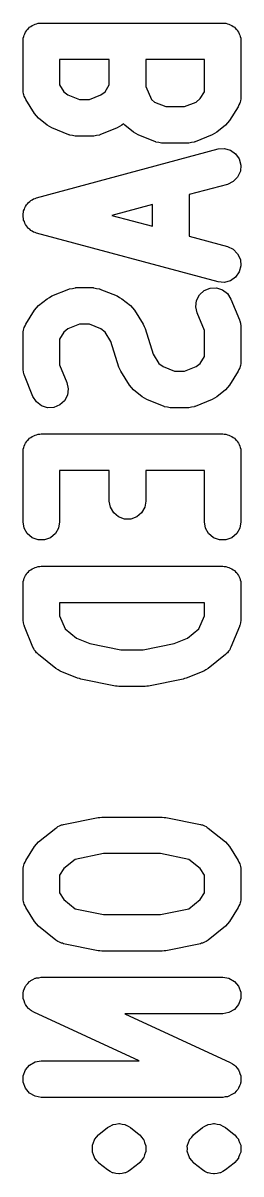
# Model space of a CAD drawing. Extents: x 10 to 287, y -200 to -10.
# Drawn here: x 177.36 to 178.85, y -121.17 to -113.3 of the extents above; entities that cross this region are included whole.
import ezdxf

# ---------------------------------------------------------------- set-up
doc = ezdxf.new("R2010")
doc.units = 0
doc.header["$MEASUREMENT"] = 0
doc.layers.add('BLACK', color=7, linetype='CONTINUOUS')

msp = doc.modelspace()

# ---------------------------------------------------------------- linework, layer by layer
at = {"layer": 'Black'}
for p, q in [((177.41, -113.32), (177.418, -113.313)), ((177.418, -113.313), (177.429, -113.309)), ((177.429, -113.309), (177.438, -113.303)), ((177.438, -113.303), (177.449, -113.302)), ((177.449, -113.302), (177.459, -113.298)), ((177.459, -113.298), (177.47, -113.298)), ((177.47, -113.298), (177.481, -113.296)), ((177.481, -113.296), (178.721, -113.296)), ((178.721, -113.296), (178.732, -113.298)), ((178.732, -113.298), (178.743, -113.298)), ((178.743, -113.298), (178.753, -113.302)), ((178.753, -113.302), (178.764, -113.303)), ((178.764, -113.303), (178.773, -113.309)), ((178.773, -113.309), (178.783, -113.313)), ((178.783, -113.313), (178.792, -113.32)), ((177.358, -113.399), (177.362, -113.389)), ((177.362, -113.389), (177.363, -113.378)), ((177.363, -113.378), (177.369, -113.369)), ((177.369, -113.369), (177.373, -113.358)), ((177.373, -113.358), (177.38, -113.35)), ((177.38, -113.35), (177.385, -113.341)), ((177.385, -113.341), (177.394, -113.334)), ((177.394, -113.334), (177.401, -113.325)), ((177.401, -113.325), (177.41, -113.32)), ((178.792, -113.32), (178.801, -113.325)), ((178.801, -113.325), (178.808, -113.334)), ((178.808, -113.334), (178.817, -113.341)), ((178.817, -113.341), (178.822, -113.35)), ((178.822, -113.35), (178.829, -113.358)), ((178.829, -113.358), (178.833, -113.369)), ((178.833, -113.369), (178.838, -113.378)), ((178.838, -113.378), (178.84, -113.389)), ((178.84, -113.389), (178.844, -113.399)), ((177.356, -113.421), (177.358, -113.41)), ((177.356, -113.754), (177.356, -113.421)), ((177.358, -113.41), (177.358, -113.399)), ((178.844, -113.399), (178.844, -113.41)), ((178.844, -113.41), (178.846, -113.421)), ((178.846, -113.421), (178.846, -113.802)), ((177.606, -113.546), (177.606, -113.719)), ((177.946, -113.546), (177.606, -113.546)), ((177.946, -113.719), (177.946, -113.546)), ((178.196, -113.546), (178.196, -113.729)), ((178.596, -113.546), (178.196, -113.546)), ((178.596, -113.766), (178.596, -113.546)), ((177.358, -113.767), (177.356, -113.754)), ((177.359, -113.78), (177.358, -113.767)), ((177.362, -113.788), (177.359, -113.78)), ((177.606, -113.719), (177.635, -113.766)), ((177.635, -113.766), (177.663, -113.788)), ((177.889, -113.788), (177.917, -113.766)), ((177.917, -113.766), (177.946, -113.719)), ((178.196, -113.729), (178.234, -113.82)), ((178.567, -113.813), (178.596, -113.766)), ((177.363, -113.797), (177.362, -113.788)), ((177.37, -113.808), (177.363, -113.797)), ((177.375, -113.82), (177.37, -113.808)), ((177.434, -113.915), (177.375, -113.82)), ((177.663, -113.788), (177.741, -113.82)), ((177.741, -113.82), (177.811, -113.82)), ((177.811, -113.82), (177.889, -113.788)), ((178.234, -113.82), (178.254, -113.836)), ((178.254, -113.836), (178.332, -113.867)), ((178.461, -113.867), (178.539, -113.836)), ((178.539, -113.836), (178.567, -113.813)), ((178.832, -113.856), (178.827, -113.868)), ((178.838, -113.845), (178.832, -113.856)), ((178.84, -113.836), (178.838, -113.845)), ((178.843, -113.827), (178.84, -113.836)), ((178.844, -113.815), (178.843, -113.827)), ((178.846, -113.802), (178.844, -113.815)), ((177.448, -113.931), (177.434, -113.915)), ((177.462, -113.947), (177.448, -113.931)), ((178.332, -113.867), (178.461, -113.867)), ((178.827, -113.868), (178.768, -113.963)), ((177.521, -113.994), (177.462, -113.947)), ((177.537, -114.003), (177.521, -113.994)), ((177.552, -114.013), (177.537, -114.003)), ((177.67, -114.061), (177.552, -114.013)), ((178, -114.013), (177.882, -114.061)), ((178.016, -114.003), (178, -114.013)), ((178.032, -113.994), (178.016, -114.003)), ((178.043, -113.985), (178.032, -113.994)), ((178.046, -113.987), (178.043, -113.985)), ((178.052, -113.994), (178.046, -113.987)), ((178.111, -114.042), (178.052, -113.994)), ((178.74, -113.994), (178.681, -114.042)), ((178.754, -113.979), (178.74, -113.994)), ((178.768, -113.963), (178.754, -113.979)), ((177.673, -114.061), (177.67, -114.061)), ((177.674, -114.062), (177.673, -114.061)), ((177.694, -114.066), (177.674, -114.062)), ((177.713, -114.07), (177.694, -114.066)), ((177.715, -114.069), (177.713, -114.07)), ((177.717, -114.07), (177.715, -114.069)), ((177.835, -114.07), (177.717, -114.07)), ((177.837, -114.069), (177.835, -114.07)), ((177.84, -114.07), (177.837, -114.069)), ((177.859, -114.066), (177.84, -114.07)), ((177.878, -114.062), (177.859, -114.066)), ((177.88, -114.061), (177.878, -114.062)), ((177.882, -114.061), (177.88, -114.061)), ((178.127, -114.051), (178.111, -114.042)), ((178.143, -114.061), (178.127, -114.051)), ((178.261, -114.108), (178.143, -114.061)), ((178.65, -114.061), (178.532, -114.108)), ((178.665, -114.051), (178.65, -114.061)), ((178.681, -114.042), (178.665, -114.051)), ((177.449, -114.491), (178.689, -114.157)), ((178.263, -114.109), (178.261, -114.108)), ((178.265, -114.11), (178.263, -114.109)), ((178.284, -114.113), (178.265, -114.11)), ((178.303, -114.117), (178.284, -114.113)), ((178.305, -114.117), (178.303, -114.117)), ((178.308, -114.117), (178.305, -114.117)), ((178.485, -114.117), (178.308, -114.117)), ((178.487, -114.117), (178.485, -114.117)), ((178.489, -114.117), (178.487, -114.117)), ((178.508, -114.113), (178.489, -114.117)), ((178.528, -114.11), (178.508, -114.113)), ((178.529, -114.109), (178.528, -114.11)), ((178.532, -114.108), (178.529, -114.109)), ((178.689, -114.157), (178.732, -114.154)), ((178.732, -114.154), (178.774, -114.165)), ((178.774, -114.165), (178.809, -114.19)), ((178.809, -114.19), (178.834, -114.225)), ((178.834, -114.225), (178.845, -114.267)), ((178.842, -114.31), (178.823, -114.35)), ((178.845, -114.267), (178.842, -114.31)), ((178.753, -114.399), (178.492, -114.469)), ((178.793, -114.38), (178.753, -114.399)), ((178.823, -114.35), (178.793, -114.38)), ((177.439, -114.495), (177.449, -114.491)), ((178.492, -114.469), (178.492, -114.754)), ((177.36, -114.579), (177.365, -114.569)), ((177.365, -114.569), (177.368, -114.559)), ((177.368, -114.559), (177.374, -114.55)), ((177.374, -114.55), (177.379, -114.54)), ((177.379, -114.54), (177.386, -114.532)), ((177.386, -114.532), (177.393, -114.523)), ((177.393, -114.523), (177.402, -114.517)), ((177.402, -114.517), (177.409, -114.509)), ((177.409, -114.509), (177.419, -114.504)), ((177.419, -114.504), (177.428, -114.498)), ((177.428, -114.498), (177.439, -114.495)), ((178.242, -114.536), (177.962, -114.611)), ((178.242, -114.686), (178.242, -114.536)), ((177.356, -114.6), (177.359, -114.59)), ((177.357, -114.611), (177.356, -114.6)), ((177.356, -114.622), (177.357, -114.611)), ((177.359, -114.633), (177.356, -114.622)), ((177.359, -114.59), (177.36, -114.579)), ((177.36, -114.644), (177.359, -114.633)), ((177.365, -114.654), (177.36, -114.644)), ((177.962, -114.611), (178.242, -114.686)), ((177.368, -114.664), (177.365, -114.654)), ((177.374, -114.673), (177.368, -114.664)), ((177.379, -114.683), (177.374, -114.673)), ((177.386, -114.691), (177.379, -114.683)), ((177.393, -114.7), (177.386, -114.691)), ((177.402, -114.706), (177.393, -114.7)), ((177.409, -114.714), (177.402, -114.706)), ((177.419, -114.718), (177.409, -114.714)), ((177.428, -114.725), (177.419, -114.718)), ((177.439, -114.728), (177.428, -114.725)), ((177.449, -114.732), (177.439, -114.728)), ((178.689, -115.065), (177.449, -114.732)), ((178.492, -114.754), (178.753, -114.824)), ((178.753, -114.824), (178.793, -114.842)), ((178.793, -114.842), (178.823, -114.873)), ((178.823, -114.873), (178.842, -114.913)), ((178.845, -114.956), (178.834, -114.998)), ((178.842, -114.913), (178.845, -114.956)), ((178.809, -115.033), (178.774, -115.058)), ((178.834, -114.998), (178.809, -115.033)), ((177.552, -115.162), (177.67, -115.115)), ((177.67, -115.115), (177.673, -115.114)), ((177.673, -115.114), (177.674, -115.113)), ((177.674, -115.113), (177.694, -115.11)), ((177.694, -115.11), (177.713, -115.106)), ((177.713, -115.106), (177.715, -115.106)), ((177.715, -115.106), (177.717, -115.105)), ((177.717, -115.105), (177.835, -115.105)), ((177.835, -115.105), (177.837, -115.106)), ((177.837, -115.106), (177.84, -115.106)), ((177.84, -115.106), (177.859, -115.11)), ((177.859, -115.11), (177.878, -115.113)), ((177.878, -115.113), (177.88, -115.114)), ((177.88, -115.114), (177.882, -115.115)), ((177.882, -115.115), (178, -115.162)), ((178.595, -115.125), (178.635, -115.108)), ((178.635, -115.108), (178.678, -115.107)), ((178.678, -115.107), (178.72, -115.12)), ((178.732, -115.069), (178.689, -115.065)), ((178.72, -115.12), (178.754, -115.146)), ((178.774, -115.058), (178.732, -115.069)), ((177.462, -115.228), (177.521, -115.181)), ((177.521, -115.181), (177.537, -115.172)), ((177.537, -115.172), (177.552, -115.162)), ((178, -115.162), (178.016, -115.172)), ((178.016, -115.172), (178.032, -115.181)), ((178.032, -115.181), (178.091, -115.228)), ((178.537, -115.236), (178.543, -115.193)), ((178.543, -115.193), (178.563, -115.154)), ((178.563, -115.154), (178.595, -115.125)), ((178.754, -115.146), (178.777, -115.183)), ((178.777, -115.183), (178.836, -115.326)), ((177.375, -115.355), (177.434, -115.26)), ((177.434, -115.26), (177.448, -115.244)), ((177.448, -115.244), (177.462, -115.228)), ((178.091, -115.228), (178.105, -115.244)), ((178.105, -115.244), (178.119, -115.26)), ((178.119, -115.26), (178.178, -115.355)), ((178.546, -115.278), (178.537, -115.236)), ((178.596, -115.398), (178.546, -115.278)), ((177.37, -115.367), (177.375, -115.355)), ((177.741, -115.355), (177.663, -115.387)), ((177.811, -115.355), (177.741, -115.355)), ((177.889, -115.387), (177.811, -115.355)), ((178.178, -115.355), (178.184, -115.37)), ((178.836, -115.326), (178.837, -115.328)), ((178.837, -115.328), (178.838, -115.331)), ((178.838, -115.331), (178.842, -115.349)), ((178.842, -115.349), (178.846, -115.368)), ((177.356, -115.421), (177.358, -115.408)), ((177.356, -115.659), (177.356, -115.421)), ((177.358, -115.408), (177.359, -115.395)), ((177.359, -115.395), (177.362, -115.387)), ((177.362, -115.387), (177.363, -115.378)), ((177.363, -115.378), (177.37, -115.367)), ((177.635, -115.41), (177.606, -115.457)), ((177.663, -115.387), (177.635, -115.41)), ((177.917, -115.41), (177.889, -115.387)), ((177.957, -115.473), (177.917, -115.41)), ((178.184, -115.37), (178.191, -115.384)), ((178.191, -115.384), (178.245, -115.559)), ((178.596, -115.576), (178.596, -115.398)), ((178.846, -115.368), (178.845, -115.371)), ((178.845, -115.371), (178.846, -115.373)), ((178.846, -115.373), (178.846, -115.611)), ((177.606, -115.457), (177.606, -115.634)), ((178.011, -115.648), (177.957, -115.473)), ((178.245, -115.559), (178.285, -115.623)), ((178.567, -115.623), (178.596, -115.576)), ((177.356, -115.662), (177.356, -115.659)), ((177.356, -115.664), (177.356, -115.662)), ((177.36, -115.683), (177.356, -115.664)), ((177.606, -115.634), (177.656, -115.754)), ((178.018, -115.663), (178.011, -115.648)), ((178.024, -115.677), (178.018, -115.663)), ((178.285, -115.623), (178.313, -115.645)), ((178.313, -115.645), (178.391, -115.677)), ((178.461, -115.677), (178.539, -115.645)), ((178.539, -115.645), (178.567, -115.623)), ((178.832, -115.665), (178.827, -115.677)), ((178.838, -115.654), (178.832, -115.665)), ((178.84, -115.645), (178.838, -115.654)), ((178.843, -115.637), (178.84, -115.645)), ((178.844, -115.624), (178.843, -115.637)), ((178.846, -115.611), (178.844, -115.624)), ((177.363, -115.702), (177.36, -115.683)), ((177.365, -115.704), (177.363, -115.702)), ((177.365, -115.707), (177.365, -115.704)), ((177.424, -115.85), (177.365, -115.707)), ((178.083, -115.773), (178.024, -115.677)), ((178.391, -115.677), (178.461, -115.677)), ((178.827, -115.677), (178.768, -115.773)), ((177.656, -115.754), (177.665, -115.797)), ((177.665, -115.797), (177.659, -115.84)), ((178.097, -115.788), (178.083, -115.773)), ((178.111, -115.804), (178.097, -115.788)), ((178.17, -115.852), (178.111, -115.804)), ((178.74, -115.804), (178.681, -115.852)), ((178.754, -115.788), (178.74, -115.804)), ((178.768, -115.773), (178.754, -115.788)), ((177.448, -115.886), (177.424, -115.85)), ((177.482, -115.913), (177.448, -115.886)), ((177.607, -115.907), (177.567, -115.924)), ((177.639, -115.878), (177.607, -115.907)), ((177.659, -115.84), (177.639, -115.878)), ((178.186, -115.86), (178.17, -115.852)), ((178.202, -115.87), (178.186, -115.86)), ((178.32, -115.918), (178.202, -115.87)), ((178.65, -115.87), (178.532, -115.918)), ((178.665, -115.86), (178.65, -115.87)), ((178.681, -115.852), (178.665, -115.86)), ((177.524, -115.926), (177.482, -115.913)), ((177.567, -115.924), (177.524, -115.926)), ((178.322, -115.918), (178.32, -115.918)), ((178.324, -115.919), (178.322, -115.918)), ((178.343, -115.923), (178.324, -115.919)), ((178.362, -115.927), (178.343, -115.923)), ((178.365, -115.927), (178.362, -115.927)), ((178.367, -115.927), (178.365, -115.927)), ((178.485, -115.927), (178.367, -115.927)), ((178.487, -115.927), (178.485, -115.927)), ((178.489, -115.927), (178.487, -115.927)), ((178.508, -115.923), (178.489, -115.927)), ((178.528, -115.919), (178.508, -115.923)), ((178.529, -115.918), (178.528, -115.919)), ((178.532, -115.918), (178.529, -115.918)), ((177.385, -116.15), (177.394, -116.143)), ((177.394, -116.143), (177.401, -116.135)), ((177.401, -116.135), (177.41, -116.129)), ((177.41, -116.129), (177.418, -116.122)), ((177.418, -116.122), (177.429, -116.118)), ((177.429, -116.118), (177.438, -116.113)), ((177.438, -116.113), (177.449, -116.111)), ((177.449, -116.111), (177.459, -116.107)), ((177.459, -116.107), (177.47, -116.107)), ((177.47, -116.107), (177.481, -116.105)), ((177.481, -116.105), (178.721, -116.105)), ((178.721, -116.105), (178.732, -116.107)), ((178.732, -116.107), (178.743, -116.107)), ((178.743, -116.107), (178.753, -116.111)), ((178.753, -116.111), (178.764, -116.113)), ((178.764, -116.113), (178.773, -116.118)), ((178.773, -116.118), (178.783, -116.122)), ((178.783, -116.122), (178.792, -116.129)), ((178.792, -116.129), (178.801, -116.135)), ((178.801, -116.135), (178.808, -116.143)), ((178.808, -116.143), (178.817, -116.15)), ((177.356, -116.23), (177.358, -116.22)), ((177.358, -116.209), (177.362, -116.198)), ((177.358, -116.22), (177.358, -116.209)), ((177.362, -116.198), (177.363, -116.188)), ((177.363, -116.188), (177.369, -116.178)), ((177.369, -116.178), (177.373, -116.168)), ((177.373, -116.168), (177.38, -116.16)), ((177.38, -116.16), (177.385, -116.15)), ((178.817, -116.15), (178.822, -116.16)), ((178.822, -116.16), (178.829, -116.168)), ((178.829, -116.168), (178.833, -116.178)), ((178.833, -116.178), (178.838, -116.188)), ((178.838, -116.188), (178.84, -116.198)), ((178.84, -116.198), (178.844, -116.209)), ((178.844, -116.209), (178.844, -116.22)), ((178.844, -116.22), (178.846, -116.23)), ((177.356, -116.707), (177.356, -116.23)), ((178.846, -116.23), (178.846, -116.707)), ((177.946, -116.355), (177.606, -116.355)), ((177.606, -116.355), (177.606, -116.707)), ((177.946, -116.564), (177.946, -116.355)), ((178.596, -116.355), (178.196, -116.355)), ((178.196, -116.355), (178.196, -116.564)), ((178.596, -116.707), (178.596, -116.355)), ((177.954, -116.607), (177.946, -116.564)), ((177.976, -116.644), (177.954, -116.607)), ((178.189, -116.607), (178.167, -116.644)), ((178.196, -116.564), (178.189, -116.607)), ((178.009, -116.672), (177.976, -116.644)), ((178.05, -116.687), (178.009, -116.672)), ((178.093, -116.687), (178.05, -116.687)), ((178.134, -116.672), (178.093, -116.687)), ((178.167, -116.644), (178.134, -116.672)), ((177.363, -116.749), (177.356, -116.707)), ((177.385, -116.787), (177.363, -116.749)), ((177.598, -116.749), (177.577, -116.787)), ((177.606, -116.707), (177.598, -116.749)), ((178.603, -116.749), (178.596, -116.707)), ((178.625, -116.787), (178.603, -116.749)), ((178.838, -116.749), (178.817, -116.787)), ((178.846, -116.707), (178.838, -116.749)), ((177.418, -116.815), (177.385, -116.787)), ((177.459, -116.83), (177.418, -116.815)), ((177.503, -116.83), (177.459, -116.83)), ((177.543, -116.815), (177.503, -116.83)), ((177.577, -116.787), (177.543, -116.815)), ((178.658, -116.815), (178.625, -116.787)), ((178.699, -116.83), (178.658, -116.815)), ((178.743, -116.83), (178.699, -116.83)), ((178.783, -116.815), (178.743, -116.83)), ((178.817, -116.787), (178.783, -116.815)), ((177.449, -117.016), (177.459, -117.012)), ((177.459, -117.012), (177.47, -117.012)), ((177.47, -117.012), (177.481, -117.01)), ((177.481, -117.01), (178.721, -117.01)), ((178.721, -117.01), (178.732, -117.012)), ((178.732, -117.012), (178.743, -117.012)), ((178.743, -117.012), (178.753, -117.016)), ((177.363, -117.092), (177.369, -117.083)), ((177.369, -117.083), (177.373, -117.073)), ((177.373, -117.073), (177.38, -117.064)), ((177.38, -117.064), (177.385, -117.055)), ((177.385, -117.055), (177.394, -117.048)), ((177.394, -117.048), (177.401, -117.039)), ((177.401, -117.039), (177.41, -117.034)), ((177.41, -117.034), (177.418, -117.027)), ((177.418, -117.027), (177.429, -117.023)), ((177.429, -117.023), (177.438, -117.018)), ((177.438, -117.018), (177.449, -117.016)), ((178.753, -117.016), (178.764, -117.018)), ((178.764, -117.018), (178.773, -117.023)), ((178.773, -117.023), (178.783, -117.027)), ((178.783, -117.027), (178.792, -117.034)), ((178.792, -117.034), (178.801, -117.039)), ((178.801, -117.039), (178.808, -117.048)), ((178.808, -117.048), (178.817, -117.055)), ((178.817, -117.055), (178.822, -117.064)), ((178.822, -117.064), (178.829, -117.073)), ((178.829, -117.073), (178.833, -117.083)), ((178.833, -117.083), (178.838, -117.092)), ((177.356, -117.135), (177.358, -117.124)), ((177.356, -117.373), (177.356, -117.135)), ((177.358, -117.114), (177.362, -117.103)), ((177.358, -117.124), (177.358, -117.114)), ((177.362, -117.103), (177.363, -117.092)), ((178.838, -117.092), (178.84, -117.103)), ((178.84, -117.103), (178.844, -117.114)), ((178.844, -117.114), (178.844, -117.124)), ((178.844, -117.124), (178.846, -117.135)), ((178.846, -117.135), (178.846, -117.373)), ((177.606, -117.26), (177.606, -117.349)), ((178.596, -117.26), (177.606, -117.26)), ((178.596, -117.349), (178.596, -117.26)), ((177.356, -117.376), (177.356, -117.373)), ((177.356, -117.379), (177.356, -117.376)), ((177.36, -117.397), (177.356, -117.379)), ((177.363, -117.416), (177.36, -117.397)), ((177.606, -117.349), (177.643, -117.439)), ((178.559, -117.439), (178.596, -117.349)), ((178.842, -117.397), (178.838, -117.416)), ((178.846, -117.379), (178.842, -117.397)), ((178.846, -117.373), (178.845, -117.376)), ((178.845, -117.376), (178.846, -117.379)), ((177.365, -117.418), (177.363, -117.416)), ((177.365, -117.421), (177.365, -117.418)), ((177.424, -117.564), (177.365, -117.421)), ((177.643, -117.439), (177.722, -117.502)), ((178.48, -117.502), (178.559, -117.439)), ((178.836, -117.421), (178.777, -117.564)), ((178.837, -117.418), (178.836, -117.421)), ((178.838, -117.416), (178.837, -117.418)), ((177.722, -117.502), (177.812, -117.539)), ((177.812, -117.539), (178.025, -117.582)), ((178.177, -117.582), (178.39, -117.539)), ((178.39, -117.539), (178.48, -117.502)), ((177.43, -117.572), (177.424, -117.564)), ((177.433, -117.581), (177.43, -117.572)), ((177.441, -117.59), (177.433, -117.581)), ((177.448, -117.601), (177.441, -117.59)), ((177.455, -117.606), (177.448, -117.601)), ((177.462, -117.613), (177.455, -117.606)), ((177.58, -117.709), (177.462, -117.613)), ((178.025, -117.582), (178.177, -117.582)), ((178.74, -117.613), (178.622, -117.709)), ((178.747, -117.606), (178.74, -117.613)), ((178.754, -117.601), (178.747, -117.606)), ((178.761, -117.59), (178.754, -117.601)), ((178.769, -117.581), (178.761, -117.59)), ((178.772, -117.572), (178.769, -117.581)), ((178.777, -117.564), (178.772, -117.572)), ((177.596, -117.718), (177.58, -117.709)), ((177.611, -117.727), (177.596, -117.718)), ((178.606, -117.718), (178.591, -117.727)), ((178.622, -117.709), (178.606, -117.718)), ((177.729, -117.775), (177.611, -117.727)), ((177.741, -117.777), (177.729, -117.775)), ((177.751, -117.782), (177.741, -117.777)), ((177.988, -117.829), (177.751, -117.782)), ((178.45, -117.782), (178.214, -117.829)), ((178.461, -117.777), (178.45, -117.782)), ((178.472, -117.775), (178.461, -117.777)), ((178.591, -117.727), (178.472, -117.775)), ((178, -117.83), (177.988, -117.829)), ((178.012, -117.832), (178, -117.83)), ((178.19, -117.832), (178.012, -117.832)), ((178.202, -117.83), (178.19, -117.832)), ((178.214, -117.829), (178.202, -117.83)), ((177.633, -118.775), (177.87, -118.727)), ((177.87, -118.727), (177.882, -118.727)), ((177.882, -118.727), (177.894, -118.725)), ((177.894, -118.725), (178.308, -118.725)), ((178.308, -118.725), (178.32, -118.727)), ((178.32, -118.727), (178.332, -118.727)), ((178.332, -118.727), (178.569, -118.775)), ((177.462, -118.895), (177.58, -118.8)), ((177.58, -118.8), (177.587, -118.796)), ((177.587, -118.796), (177.593, -118.79)), ((177.593, -118.79), (177.606, -118.785)), ((177.606, -118.785), (177.618, -118.779)), ((177.618, -118.779), (177.626, -118.778)), ((177.626, -118.778), (177.633, -118.775)), ((178.569, -118.775), (178.576, -118.778)), ((178.576, -118.778), (178.584, -118.779)), ((178.584, -118.779), (178.596, -118.785)), ((178.596, -118.785), (178.609, -118.79)), ((178.609, -118.79), (178.615, -118.796)), ((178.615, -118.796), (178.622, -118.8)), ((178.622, -118.8), (178.74, -118.895)), ((177.448, -118.911), (177.462, -118.895)), ((178.74, -118.895), (178.754, -118.911)), ((177.375, -119.022), (177.434, -118.927)), ((177.434, -118.927), (177.448, -118.911)), ((177.907, -118.975), (177.713, -119.014)), ((178.295, -118.975), (177.907, -118.975)), ((178.489, -119.014), (178.295, -118.975)), ((178.754, -118.911), (178.768, -118.927)), ((178.768, -118.927), (178.827, -119.022)), ((177.359, -119.062), (177.362, -119.054)), ((177.362, -119.054), (177.363, -119.045)), ((177.363, -119.045), (177.37, -119.034)), ((177.37, -119.034), (177.375, -119.022)), ((177.713, -119.014), (177.635, -119.076)), ((178.567, -119.076), (178.489, -119.014)), ((178.827, -119.022), (178.832, -119.034)), ((178.832, -119.034), (178.838, -119.045)), ((178.838, -119.045), (178.84, -119.054)), ((178.84, -119.054), (178.843, -119.062)), ((177.356, -119.088), (177.358, -119.075)), ((177.356, -119.278), (177.356, -119.088)), ((177.358, -119.075), (177.359, -119.062)), ((177.635, -119.076), (177.606, -119.123)), ((177.606, -119.123), (177.606, -119.242)), ((178.596, -119.123), (178.567, -119.076)), ((178.596, -119.242), (178.596, -119.123)), ((178.843, -119.062), (178.844, -119.075)), ((178.844, -119.075), (178.846, -119.088)), ((178.846, -119.088), (178.846, -119.278)), ((177.358, -119.291), (177.356, -119.278)), ((177.359, -119.304), (177.358, -119.291)), ((177.606, -119.242), (177.635, -119.289)), ((177.635, -119.289), (177.713, -119.352)), ((178.489, -119.352), (178.567, -119.289)), ((178.567, -119.289), (178.596, -119.242)), ((178.844, -119.291), (178.843, -119.304)), ((178.846, -119.278), (178.844, -119.291)), ((177.362, -119.312), (177.359, -119.304)), ((177.363, -119.321), (177.362, -119.312)), ((177.37, -119.332), (177.363, -119.321)), ((177.375, -119.344), (177.37, -119.332)), ((177.434, -119.439), (177.375, -119.344)), ((177.713, -119.352), (177.907, -119.391)), ((178.295, -119.391), (178.489, -119.352)), ((178.827, -119.344), (178.768, -119.439)), ((178.832, -119.332), (178.827, -119.344)), ((178.838, -119.321), (178.832, -119.332)), ((178.84, -119.312), (178.838, -119.321)), ((178.843, -119.304), (178.84, -119.312)), ((177.448, -119.455), (177.434, -119.439)), ((177.907, -119.391), (178.295, -119.391)), ((178.768, -119.439), (178.754, -119.455)), ((177.462, -119.471), (177.448, -119.455)), ((177.58, -119.566), (177.462, -119.471)), ((178.74, -119.471), (178.622, -119.566)), ((178.754, -119.455), (178.74, -119.471)), ((177.587, -119.57), (177.58, -119.566)), ((177.593, -119.575), (177.587, -119.57)), ((177.606, -119.58), (177.593, -119.575)), ((177.618, -119.587), (177.606, -119.58)), ((177.626, -119.588), (177.618, -119.587)), ((177.633, -119.591), (177.626, -119.588)), ((177.87, -119.639), (177.633, -119.591)), ((178.569, -119.591), (178.332, -119.639)), ((178.576, -119.588), (178.569, -119.591)), ((178.584, -119.587), (178.576, -119.588)), ((178.596, -119.58), (178.584, -119.587)), ((178.609, -119.575), (178.596, -119.58)), ((178.615, -119.57), (178.609, -119.575)), ((178.622, -119.566), (178.615, -119.57)), ((177.882, -119.639), (177.87, -119.639)), ((177.894, -119.641), (177.882, -119.639)), ((178.308, -119.641), (177.894, -119.641)), ((178.32, -119.639), (178.308, -119.641)), ((178.332, -119.639), (178.32, -119.639)), ((177.405, -119.846), (177.409, -119.843)), ((177.409, -119.843), (177.424, -119.836)), ((177.424, -119.836), (177.438, -119.827)), ((177.438, -119.827), (177.443, -119.826)), ((177.443, -119.826), (177.448, -119.824)), ((177.448, -119.824), (177.465, -119.823)), ((177.465, -119.823), (177.481, -119.82)), ((177.481, -119.82), (178.721, -119.82)), ((178.721, -119.82), (178.764, -119.827)), ((178.764, -119.827), (178.801, -119.849)), ((177.358, -119.923), (177.36, -119.918)), ((177.358, -119.94), (177.358, -119.923)), ((177.36, -119.913), (177.367, -119.898)), ((177.36, -119.918), (177.36, -119.913)), ((177.367, -119.898), (177.373, -119.882)), ((177.373, -119.882), (177.376, -119.878)), ((177.376, -119.878), (177.378, -119.874)), ((177.378, -119.874), (177.39, -119.862)), ((177.39, -119.862), (177.401, -119.849)), ((177.401, -119.849), (177.405, -119.846)), ((178.801, -119.849), (178.829, -119.882)), ((178.829, -119.882), (178.844, -119.923)), ((178.844, -119.923), (178.844, -119.966)), ((177.356, -119.956), (177.358, -119.94)), ((177.358, -119.961), (177.356, -119.956)), ((177.358, -119.966), (177.358, -119.961)), ((177.364, -119.982), (177.358, -119.966)), ((177.368, -119.998), (177.364, -119.982)), ((177.371, -120.002), (177.368, -119.998)), ((177.373, -120.007), (177.371, -120.002)), ((178.844, -119.966), (178.829, -120.007)), ((177.383, -120.02), (177.373, -120.007)), ((177.393, -120.034), (177.383, -120.02)), ((177.397, -120.037), (177.393, -120.034)), ((177.401, -120.041), (177.397, -120.037)), ((177.415, -120.049), (177.401, -120.041)), ((177.429, -120.058), (177.415, -120.049)), ((178.151, -120.391), (177.429, -120.058)), ((178.721, -120.07), (178.051, -120.07)), ((178.051, -120.07), (178.773, -120.403)), ((178.764, -120.062), (178.721, -120.07)), ((178.801, -120.041), (178.764, -120.062)), ((178.829, -120.007), (178.801, -120.041)), ((177.438, -120.399), (177.481, -120.391)), ((177.481, -120.391), (178.151, -120.391)), ((177.358, -120.494), (177.373, -120.454)), ((177.373, -120.454), (177.401, -120.42)), ((177.401, -120.42), (177.438, -120.399)), ((178.773, -120.403), (178.787, -120.412)), ((178.787, -120.412), (178.801, -120.42)), ((178.801, -120.42), (178.805, -120.424)), ((178.805, -120.424), (178.809, -120.427)), ((178.809, -120.427), (178.819, -120.441)), ((178.819, -120.441), (178.829, -120.454)), ((178.829, -120.454), (178.831, -120.459)), ((178.831, -120.459), (178.834, -120.463)), ((178.834, -120.463), (178.838, -120.479)), ((177.358, -120.538), (177.358, -120.494)), ((177.373, -120.579), (177.358, -120.538)), ((178.842, -120.548), (178.835, -120.563)), ((178.838, -120.479), (178.844, -120.494)), ((178.844, -120.538), (178.842, -120.543)), ((178.842, -120.543), (178.842, -120.548)), ((178.844, -120.494), (178.844, -120.5)), ((178.844, -120.5), (178.845, -120.505)), ((178.845, -120.505), (178.844, -120.521)), ((178.844, -120.521), (178.844, -120.538)), ((177.401, -120.612), (177.373, -120.579)), ((177.438, -120.634), (177.401, -120.612)), ((178.778, -120.625), (178.764, -120.634)), ((178.793, -120.618), (178.778, -120.625)), ((178.797, -120.615), (178.793, -120.618)), ((178.801, -120.612), (178.797, -120.615)), ((178.812, -120.599), (178.801, -120.612)), ((178.824, -120.587), (178.812, -120.599)), ((178.826, -120.583), (178.824, -120.587)), ((178.829, -120.579), (178.826, -120.583)), ((178.835, -120.563), (178.829, -120.579)), ((177.481, -120.641), (177.438, -120.634)), ((178.721, -120.641), (177.481, -120.641)), ((178.737, -120.638), (178.721, -120.641)), ((178.754, -120.637), (178.737, -120.638)), ((178.759, -120.635), (178.754, -120.637)), ((178.764, -120.634), (178.759, -120.635)), ((177.875, -120.895), (177.934, -120.847)), ((177.934, -120.847), (177.951, -120.838)), ((177.951, -120.838), (177.967, -120.828)), ((177.967, -120.828), (177.97, -120.828)), ((177.97, -120.828), (177.972, -120.826)), ((177.972, -120.826), (177.991, -120.824)), ((177.991, -120.824), (178.01, -120.82)), ((178.01, -120.82), (178.012, -120.82)), ((178.012, -120.82), (178.015, -120.82)), ((178.015, -120.82), (178.034, -120.824)), ((178.034, -120.824), (178.053, -120.826)), ((178.053, -120.826), (178.055, -120.828)), ((178.055, -120.828), (178.057, -120.828)), ((178.057, -120.828), (178.074, -120.838)), ((178.074, -120.838), (178.091, -120.847)), ((178.091, -120.847), (178.15, -120.895)), ((178.524, -120.895), (178.583, -120.847)), ((178.583, -120.847), (178.6, -120.838)), ((178.6, -120.838), (178.617, -120.828)), ((178.617, -120.828), (178.619, -120.828)), ((178.619, -120.828), (178.621, -120.826)), ((178.621, -120.826), (178.641, -120.824)), ((178.641, -120.824), (178.659, -120.82)), ((178.659, -120.82), (178.662, -120.82)), ((178.662, -120.82), (178.664, -120.82)), ((178.664, -120.82), (178.683, -120.824)), ((178.683, -120.824), (178.702, -120.826)), ((178.702, -120.826), (178.705, -120.828)), ((178.705, -120.828), (178.707, -120.828)), ((178.707, -120.828), (178.723, -120.838)), ((178.723, -120.838), (178.74, -120.847)), ((178.74, -120.847), (178.799, -120.895)), ((177.838, -120.95), (177.844, -120.932)), ((177.844, -120.932), (177.845, -120.931)), ((177.845, -120.93), (177.846, -120.929)), ((177.845, -120.931), (177.845, -120.93)), ((177.846, -120.928), (177.859, -120.913)), ((177.846, -120.929), (177.846, -120.928)), ((177.859, -120.913), (177.871, -120.898)), ((177.871, -120.898), (177.872, -120.898)), ((177.872, -120.898), (177.873, -120.897)), ((177.873, -120.897), (177.874, -120.896)), ((177.874, -120.896), (177.875, -120.895)), ((178.15, -120.895), (178.151, -120.896)), ((178.151, -120.896), (178.152, -120.897)), ((178.152, -120.897), (178.153, -120.898)), ((178.153, -120.898), (178.154, -120.898)), ((178.154, -120.898), (178.166, -120.913)), ((178.166, -120.913), (178.178, -120.928)), ((178.178, -120.928), (178.179, -120.929)), ((178.179, -120.929), (178.18, -120.93)), ((178.18, -120.93), (178.18, -120.931)), ((178.18, -120.931), (178.181, -120.932)), ((178.181, -120.932), (178.187, -120.95)), ((178.487, -120.95), (178.493, -120.932)), ((178.493, -120.932), (178.494, -120.931)), ((178.494, -120.931), (178.495, -120.93)), ((178.495, -120.929), (178.496, -120.928)), ((178.495, -120.93), (178.495, -120.929)), ((178.496, -120.928), (178.509, -120.913)), ((178.509, -120.913), (178.521, -120.898)), ((178.521, -120.898), (178.522, -120.898)), ((178.522, -120.898), (178.523, -120.897)), ((178.523, -120.897), (178.524, -120.896)), ((178.524, -120.896), (178.524, -120.895)), ((178.799, -120.895), (178.8, -120.896)), ((178.8, -120.896), (178.801, -120.897)), ((178.801, -120.897), (178.802, -120.898)), ((178.802, -120.898), (178.803, -120.898)), ((178.803, -120.898), (178.815, -120.913)), ((178.815, -120.913), (178.828, -120.928)), ((178.828, -120.928), (178.828, -120.929)), ((178.828, -120.929), (178.829, -120.93)), ((178.829, -120.93), (178.83, -120.931)), ((178.83, -120.931), (178.83, -120.932)), ((178.83, -120.932), (178.837, -120.95)), ((177.83, -120.971), (177.831, -120.97)), ((177.83, -120.972), (177.83, -120.971)), ((177.83, -120.973), (177.83, -120.972)), ((177.83, -120.992), (177.83, -120.973)), ((177.83, -121.012), (177.83, -120.992)), ((177.83, -121.013), (177.83, -121.012)), ((177.83, -121.014), (177.83, -121.013)), ((177.831, -121.015), (177.83, -121.014)), ((177.831, -120.968), (177.838, -120.95)), ((177.831, -120.97), (177.831, -120.968)), ((177.831, -121.016), (177.831, -121.015)), ((177.838, -121.034), (177.831, -121.016)), ((178.187, -120.95), (178.194, -120.968)), ((178.194, -121.016), (178.187, -121.035)), ((178.194, -120.968), (178.194, -120.97)), ((178.194, -120.97), (178.195, -120.971)), ((178.195, -121.014), (178.194, -121.015)), ((178.194, -121.015), (178.194, -121.016)), ((178.195, -120.971), (178.195, -120.972)), ((178.195, -120.972), (178.195, -120.973)), ((178.195, -120.973), (178.195, -120.992)), ((178.195, -120.992), (178.195, -121.012)), ((178.195, -121.012), (178.195, -121.013)), ((178.195, -121.013), (178.195, -121.014)), ((178.479, -120.973), (178.48, -120.972)), ((178.48, -120.992), (178.479, -120.973)), ((178.479, -121.012), (178.48, -120.992)), ((178.48, -121.013), (178.479, -121.012)), ((178.48, -120.968), (178.487, -120.95)), ((178.48, -120.97), (178.48, -120.968)), ((178.48, -120.971), (178.48, -120.97)), ((178.48, -120.972), (178.48, -120.971)), ((178.48, -121.014), (178.48, -121.013)), ((178.48, -121.015), (178.48, -121.014)), ((178.48, -121.016), (178.48, -121.015)), ((178.487, -121.034), (178.48, -121.016)), ((178.837, -120.95), (178.844, -120.968)), ((178.844, -121.016), (178.837, -121.035)), ((178.844, -120.968), (178.844, -120.97)), ((178.844, -120.97), (178.844, -120.971)), ((178.844, -120.971), (178.844, -120.972)), ((178.844, -120.972), (178.844, -120.973)), ((178.844, -120.973), (178.844, -120.992)), ((178.844, -120.992), (178.844, -121.012)), ((178.844, -121.012), (178.844, -121.013)), ((178.844, -121.013), (178.844, -121.014)), ((178.844, -121.014), (178.844, -121.015)), ((178.844, -121.015), (178.844, -121.016)), ((177.844, -121.053), (177.838, -121.034)), ((177.845, -121.054), (177.844, -121.053)), ((177.845, -121.055), (177.845, -121.054)), ((177.846, -121.056), (177.845, -121.055)), ((177.846, -121.057), (177.846, -121.056)), ((177.859, -121.072), (177.846, -121.057)), ((177.871, -121.087), (177.859, -121.072)), ((177.872, -121.087), (177.871, -121.087)), ((177.873, -121.088), (177.872, -121.087)), ((177.874, -121.089), (177.873, -121.088)), ((177.875, -121.09), (177.874, -121.089)), ((177.934, -121.137), (177.875, -121.09)), ((178.15, -121.09), (178.091, -121.137)), ((178.151, -121.089), (178.15, -121.09)), ((178.152, -121.088), (178.151, -121.089)), ((178.153, -121.087), (178.152, -121.088)), ((178.154, -121.087), (178.153, -121.087)), ((178.166, -121.072), (178.154, -121.087)), ((178.178, -121.057), (178.166, -121.072)), ((178.179, -121.056), (178.178, -121.057)), ((178.18, -121.055), (178.179, -121.056)), ((178.181, -121.053), (178.18, -121.054)), ((178.18, -121.054), (178.18, -121.055)), ((178.187, -121.035), (178.181, -121.053)), ((178.493, -121.053), (178.487, -121.034)), ((178.494, -121.054), (178.493, -121.053)), ((178.495, -121.055), (178.494, -121.054)), ((178.495, -121.056), (178.495, -121.055)), ((178.496, -121.057), (178.495, -121.056)), ((178.509, -121.072), (178.496, -121.057)), ((178.521, -121.087), (178.509, -121.072)), ((178.522, -121.087), (178.521, -121.087)), ((178.523, -121.088), (178.522, -121.087)), ((178.524, -121.089), (178.523, -121.088)), ((178.524, -121.09), (178.524, -121.089)), ((178.583, -121.137), (178.524, -121.09)), ((178.799, -121.09), (178.74, -121.137)), ((178.8, -121.089), (178.799, -121.09)), ((178.801, -121.088), (178.8, -121.089)), ((178.802, -121.087), (178.801, -121.088)), ((178.803, -121.087), (178.802, -121.087)), ((178.815, -121.072), (178.803, -121.087)), ((178.828, -121.057), (178.815, -121.072)), ((178.829, -121.055), (178.828, -121.056)), ((178.828, -121.056), (178.828, -121.057)), ((178.83, -121.054), (178.829, -121.055)), ((178.837, -121.035), (178.83, -121.053)), ((178.83, -121.053), (178.83, -121.054)), ((177.951, -121.147), (177.934, -121.137)), ((177.967, -121.157), (177.951, -121.147)), ((177.97, -121.157), (177.967, -121.157)), ((177.972, -121.158), (177.97, -121.157)), ((177.991, -121.161), (177.972, -121.158)), ((178.01, -121.165), (177.991, -121.161)), ((178.012, -121.165), (178.01, -121.165)), ((178.015, -121.165), (178.012, -121.165)), ((178.034, -121.161), (178.015, -121.165)), ((178.053, -121.158), (178.034, -121.161)), ((178.055, -121.157), (178.053, -121.158)), ((178.057, -121.157), (178.055, -121.157)), ((178.074, -121.147), (178.057, -121.157)), ((178.091, -121.137), (178.074, -121.147)), ((178.6, -121.147), (178.583, -121.137)), ((178.617, -121.157), (178.6, -121.147)), ((178.619, -121.157), (178.617, -121.157)), ((178.621, -121.158), (178.619, -121.157)), ((178.641, -121.161), (178.621, -121.158)), ((178.659, -121.165), (178.641, -121.161)), ((178.662, -121.165), (178.659, -121.165)), ((178.664, -121.165), (178.662, -121.165)), ((178.683, -121.161), (178.664, -121.165)), ((178.702, -121.158), (178.683, -121.161)), ((178.705, -121.157), (178.702, -121.158)), ((178.707, -121.157), (178.705, -121.157)), ((178.723, -121.147), (178.707, -121.157)), ((178.74, -121.137), (178.723, -121.147))]:
    msp.add_line(p, q, dxfattribs=at)

doc.saveas('drawing.dxf')
